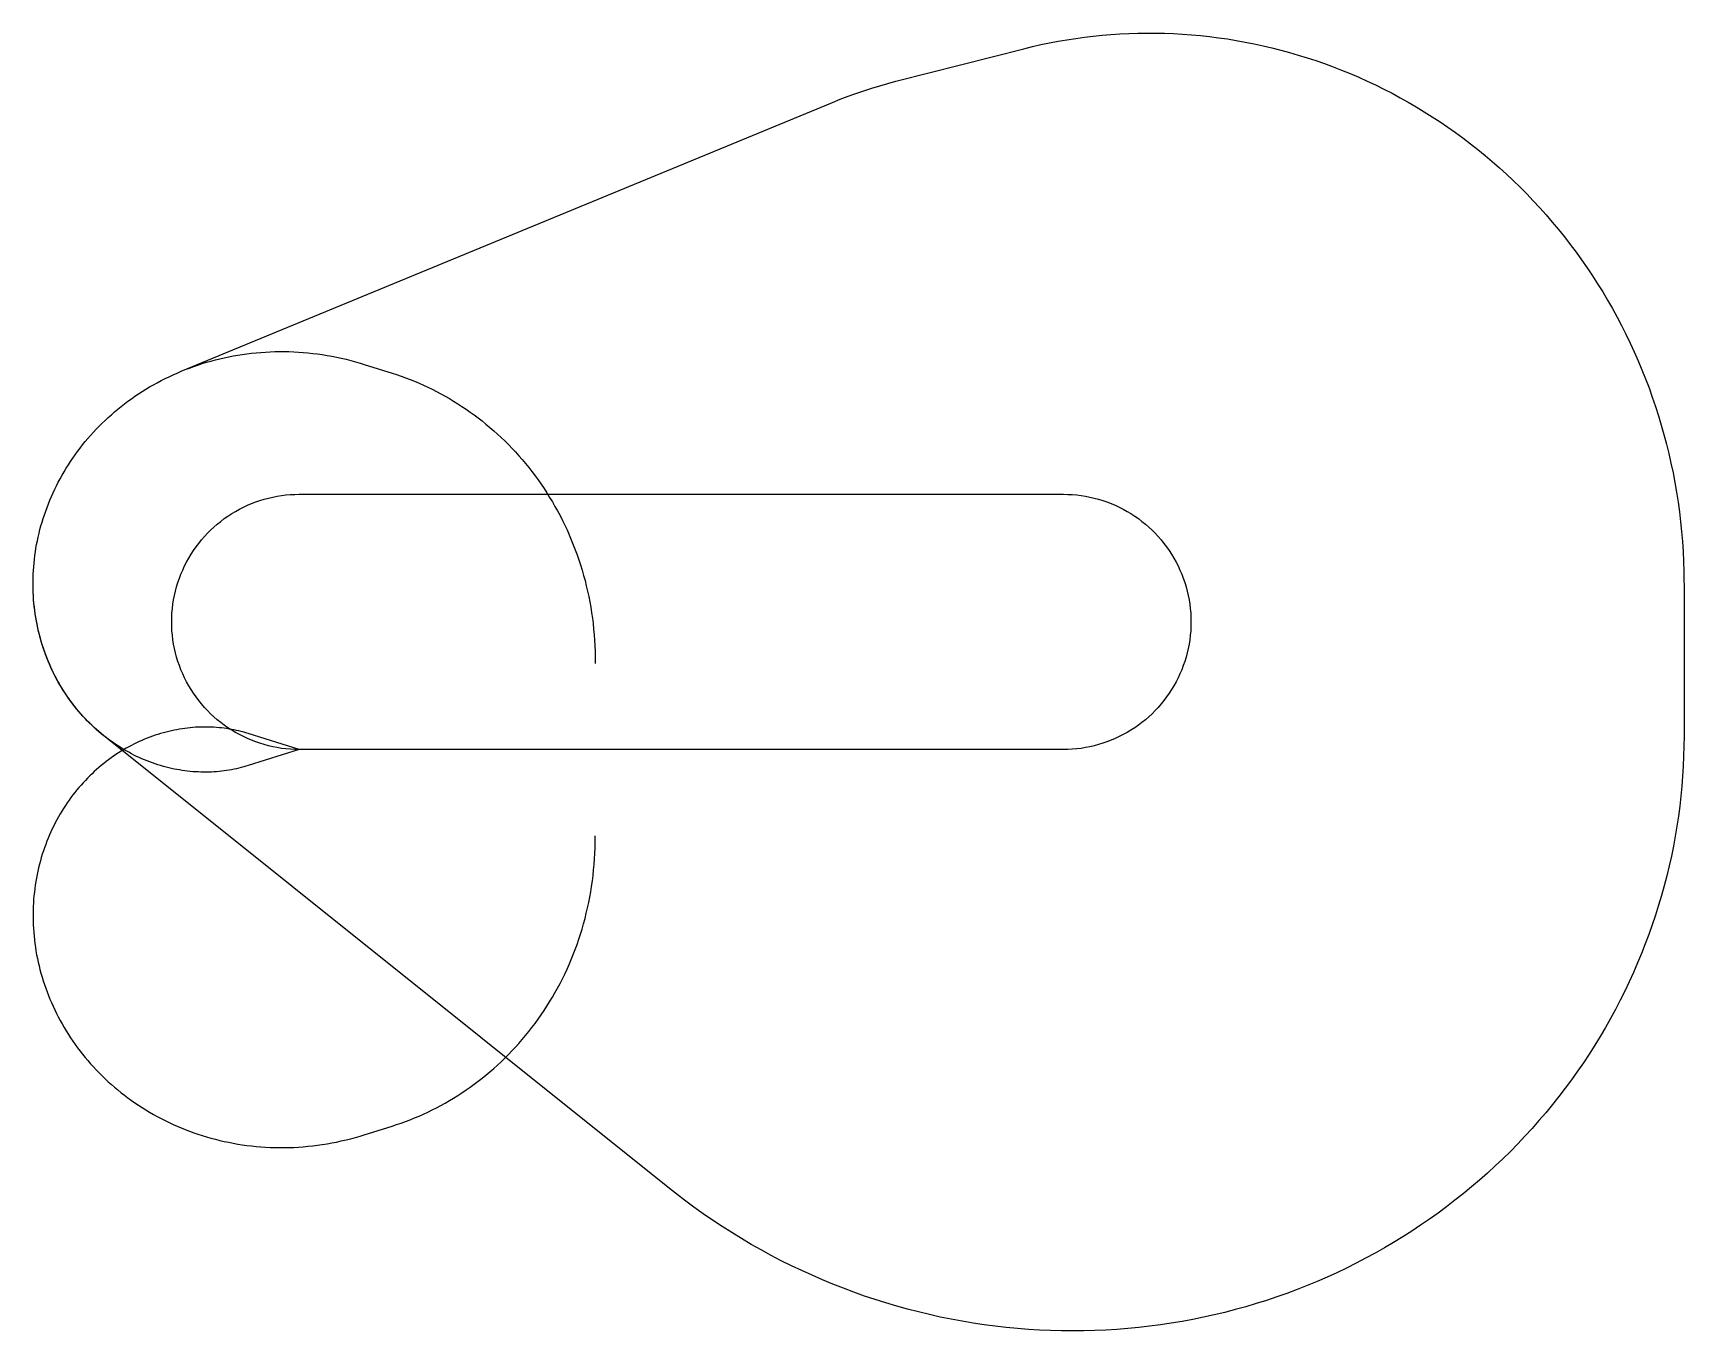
# Model space of a CAD drawing. Header units: metres. Extents: x -5992 to 31156, y -13081 to 16122.
import ezdxf

# ---------------------------------------------------------------- set-up
doc = ezdxf.new("R2010")
doc.units = ezdxf.units.M

msp = doc.modelspace()

# ---------------------------------------------------------------- linework, layer by layer
at = {"layer": 'NorminalTrack', "color": 1}
msp.add_lwpolyline([(0, 0), (0, 0), (-100, 2), (-200, 7), (-300, 16), (-400, 28), (-499, 44), (-597, 63), (-695, 85), (-792, 111), (-888, 141), (-982, 173), (-1076, 209), (-1168, 248), (-1259, 291), (-1348, 336), (-1436, 385), (-1522, 436), (-1606, 491), (-1688, 549), (-1768, 609), (-1846, 672), (-1922, 738), (-1995, 806), (-2066, 877), (-2134, 950), (-2200, 1026), (-2263, 1104), (-2324, 1184), (-2381, 1266), (-2436, 1350), (-2487, 1436), (-2536, 1524), (-2581, 1613), (-2624, 1704), (-2663, 1796), (-2699, 1890), (-2732, 1985), (-2761, 2080), (-2787, 2177), (-2809, 2275), (-2828, 2373), (-2844, 2472), (-2856, 2572), (-2865, 2672), (-2870, 2772), (-2872, 2872), (-2870, 2972), (-2865, 3072), (-2856, 3172), (-2844, 3272), (-2828, 3371), (-2809, 3469), (-2787, 3567), (-2761, 3664), (-2732, 3760), (-2699, 3854), (-2663, 3948), (-2624, 4040), (-2581, 4131), (-2536, 4220), (-2487, 4308), (-2436, 4394), (-2381, 4478), (-2324, 4560), (-2263, 4640), (-2200, 4718), (-2134, 4794), (-2066, 4867), (-1995, 4938), (-1922, 5006), (-1846, 5072), (-1768, 5135), (-1688, 5196), (-1606, 5253), (-1522, 5308), (-1436, 5359), (-1348, 5408), (-1259, 5454), (-1168, 5496), (-1076, 5535), (-982, 5571), (-888, 5604), (-792, 5633), (-695, 5659), (-597, 5681), (-499, 5701), (-400, 5716), (-300, 5728), (-200, 5737), (-100, 5742), (0, 5744), (0, 5744), (17191, 5744), (17191, 5744), (17291, 5742), (17391, 5737), (17491, 5728), (17591, 5716), (17690, 5701), (17788, 5681), (17886, 5659), (17982, 5633), (18078, 5604), (18173, 5571), (18267, 5535), (18359, 5496), (18450, 5454), (18539, 5408), (18627, 5359), (18713, 5308), (18797, 5253), (18879, 5196), (18959, 5135), (19037, 5072), (19113, 5006), (19186, 4938), (19257, 4867), (19325, 4794), (19391, 4718), (19454, 4640), (19514, 4560), (19572, 4478), (19627, 4394), (19678, 4308), (19727, 4220), (19772, 4131), (19815, 4040), (19854, 3948), (19890, 3854), (19922, 3760), (19952, 3664), (19978, 3567), (20000, 3469), (20019, 3371), (20035, 3272), (20047, 3172), (20056, 3072), (20061, 2972), (20063, 2872), (20061, 2772), (20056, 2672), (20047, 2572), (20035, 2472), (20019, 2373), (20000, 2275), (19978, 2177), (19952, 2080), (19922, 1985), (19890, 1890), (19854, 1796), (19815, 1704), (19772, 1613), (19727, 1524), (19678, 1436), (19627, 1350), (19572, 1266), (19514, 1184), (19454, 1104), (19391, 1026), (19325, 950), (19257, 877), (19186, 806), (19113, 738), (19037, 672), (18959, 609), (18879, 549), (18797, 491), (18713, 436), (18627, 385), (18539, 336), (18450, 291), (18359, 248), (18267, 209), (18173, 173), (18078, 141), (17982, 111), (17886, 85), (17788, 63), (17690, 44), (17591, 28), (17491, 16), (17391, 7), (17291, 2), (17191, 0), (0, 0)], dxfattribs=at)
at = {"layer": 'WindSpiral', "color": 5}
for points in [[(0, 0), (-1148, -360), (-1200, -376), (-1252, -391), (-1306, -405), (-1359, -419), (-1414, -431), (-1468, -443), (-1523, -453), (-1579, -463), (-1635, -472), (-1691, -480), (-1748, -487), (-1805, -493), (-1862, -498), (-1920, -502), (-1978, -505), (-2037, -506), (-2096, -507), (-2155, -507), (-2214, -506), (-2273, -504), (-2333, -501), (-2393, -497), (-2453, -491), (-2513, -485), (-2574, -477), (-2634, -469), (-2695, -459), (-2755, -448), (-2816, -437), (-2877, -424), (-2938, -409), (-2998, -394), (-3059, -378), (-3120, -360), (-3181, -342), (-3241, -322), (-3302, -301), (-3362, -279), (-3422, -256), (-3482, -231), (-3542, -206), (-3602, -179), (-3661, -152), (-3720, -123), (-3779, -93), (-3838, -61), (-3896, -29), (-3954, 4), (-4011, 39), (-4068, 75), (-4125, 112), (-4181, 150), (-4237, 189), (-4292, 229), (-4347, 271), (-4401, 313), (-4455, 357), (-4508, 402), (-4561, 447), (-4613, 494), (-4664, 542), (-4715, 591), (-4765, 641), (-4814, 693), (-4863, 745), (-4911, 798), (-4958, 852), (-5004, 908), (-5050, 964), (-5094, 1021), (-5138, 1080), (-5181, 1139), (-5223, 1199), (-5264, 1260), (-5304, 1322), (-5344, 1385), (-5382, 1449), (-5419, 1514), (-5455, 1579), (-5491, 1646), (-5525, 1713), (-5558, 1781), (-5590, 1850), (-5621, 1920), (-5651, 1991), (-5679, 2062), (-5707, 2134), (-5733, 2207), (-5759, 2280), (-5783, 2354), (-5805, 2429), (-5827, 2504), (-5847, 2580), (-5866, 2657), (-5884, 2734), (-5900, 2812), (-5915, 2890), (-5929, 2969), (-5942, 3048), (-5953, 3128), (-5962, 3208), (-5971, 3288), (-5978, 3369), (-5983, 3451), (-5988, 3532), (-5990, 3615), (-5992, 3697), (-5992, 3779), (-5990, 3862), (-5987, 3945), (-5983, 4029), (-5977, 4112), (-5969, 4196), (-5960, 4279), (-5950, 4363), (-5938, 4447), (-5925, 4531), (-5910, 4615), (-5893, 4699), (-5875, 4782), (-5856, 4866), (-5835, 4950), (-5813, 5033), (-5789, 5117), (-5763, 5200), (-5736, 5283), (-5707, 5366), (-5677, 5448), (-5645, 5531), (-5612, 5612), (-5578, 5694), (-5541, 5775), (-5504, 5856), (-5464, 5936), (-5423, 6016), (-5381, 6095), (-5337, 6174), (-5292, 6252), (-5245, 6330), (-5197, 6407), (-5147, 6484), (-5096, 6560), (-5043, 6635), (-4989, 6709), (-4933, 6783), (-4876, 6856), (-4818, 6928), (-4758, 6999), (-4697, 7069), (-4634, 7139), (-4570, 7207), (-4504, 7275), (-4437, 7342), (-4369, 7407), (-4300, 7472), (-4229, 7535), (-4157, 7598), (-4084, 7659), (-4009, 7720), (-3933, 7779), (-3856, 7837), (-3778, 7894), (-3698, 7949), (-3617, 8003), (-3535, 8056), (-3452, 8108), (-3368, 8159), (-3283, 8208), (-3197, 8255), (-3110, 8302), (-3021, 8346), (-2932, 8390), (-2841, 8432), (-2750, 8472), (-2658, 8511), (-2658, 8511), (11997, 14561), (12171, 14631), (12346, 14698), (12522, 14762), (12700, 14823), (12880, 14881), (13060, 14936), (13242, 14988), (13424, 15037), (13452, 15044), (16302, 15769), (16494, 15817), (16687, 15860), (16881, 15901), (17076, 15938), (17272, 15972), (17469, 16002), (17667, 16029), (17865, 16053), (18064, 16073), (18263, 16090), (18463, 16103), (18664, 16113), (18865, 16119), (19066, 16122), (19267, 16121), (19469, 16117), (19671, 16109), (19873, 16097), (20075, 16083), (20277, 16064), (20479, 16042), (20680, 16017), (20882, 15988), (21083, 15955), (21284, 15919), (21484, 15879), (21684, 15836), (21884, 15789), (22083, 15738), (22281, 15684), (22478, 15627), (22675, 15566), (22871, 15502), (23066, 15434), (23260, 15362), (23453, 15287), (23645, 15209), (23836, 15127), (24025, 15042), (24213, 14953), (24400, 14861), (24586, 14766), (24770, 14667), (24952, 14565), (25133, 14460), (25312, 14351), (25490, 14239), (25666, 14124), (25840, 14006), (26012, 13884), (26182, 13760), (26350, 13632), (26516, 13501), (26680, 13367), (26842, 13230), (27002, 13090), (27159, 12948), (27314, 12802), (27467, 12653), (27617, 12502), (27765, 12348), (27910, 12191), (28053, 12031), (28193, 11869), (28330, 11704), (28465, 11537), (28597, 11367), (28726, 11194), (28852, 11019), (28975, 10842), (29095, 10662), (29212, 10480), (29326, 10296), (29437, 10109), (29545, 9921), (29650, 9730), (29751, 9538), (29850, 9343), (29945, 9147), (30036, 8948), (30125, 8748), (30209, 8546), (30291, 8342), (30369, 8137), (30443, 7930), (30514, 7722), (30581, 7512), (30645, 7301), (30705, 7088), (30761, 6874), (30814, 6659), (30863, 6443), (30909, 6226), (30950, 6008), (30988, 5788), (31022, 5568), (31052, 5347), (31078, 5126), (31101, 4903), (31120, 4680), (31134, 4457), (31145, 4233), (31152, 4008), (31155, 3783), (31156, 3720), (31156, 304), (31154, 78), (31148, -147), (31138, -372), (31124, -598), (31106, -823), (31085, -1049), (31059, -1274), (31029, -1499), (30996, -1724), (30958, -1948), (30917, -2172), (30871, -2396), (30822, -2619), (30768, -2841), (30711, -3062), (30650, -3283), (30585, -3503), (30516, -3722), (30443, -3940), (30366, -4157), (30285, -4373), (30201, -4587), (30112, -4801), (30020, -5013), (29924, -5223), (29824, -5432), (29721, -5640), (29614, -5846), (29503, -6050), (29388, -6253), (29270, -6454), (29148, -6653), (29022, -6850), (28893, -7045), (28761, -7237), (28625, -7428), (28485, -7617), (28342, -7803), (28196, -7987), (28046, -8169), (27893, -8348), (27737, -8525), (27577, -8699), (27415, -8870), (27249, -9039), (27080, -9205), (26908, -9368), (26732, -9529), (26554, -9686), (26373, -9841), (26190, -9993), (26003, -10141), (25813, -10286), (25621, -10429), (25427, -10568), (25229, -10703), (25029, -10836), (24827, -10965), (24622, -11090), (24414, -11212), (24205, -11331), (23993, -11446), (23779, -11557), (23562, -11665), (23344, -11769), (23124, -11870), (22901, -11967), (22677, -12059), (22451, -12149), (22223, -12234), (21994, -12315), (21762, -12392), (21530, -12466), (21295, -12535), (21060, -12600), (20823, -12662), (20584, -12719), (20345, -12772), (20104, -12821), (19862, -12866), (19620, -12906), (19376, -12943), (19132, -12975), (18886, -13003), (18640, -13027), (18393, -13046), (18146, -13061), (17899, -13072), (17650, -13079), (17402, -13081), (17153, -13079), (16904, -13072), (16655, -13061), (16406, -13046), (16157, -13026), (15908, -13002), (15659, -12974), (15411, -12941), (15163, -12904), (14915, -12863), (14668, -12817), (14422, -12767), (14176, -12712), (13930, -12653), (13686, -12590), (13443, -12523), (13200, -12451), (12959, -12375), (12718, -12294), (12479, -12210), (12241, -12121), (12005, -12027), (11769, -11930), (11536, -11828), (11304, -11723), (11073, -11613), (10845, -11499), (10618, -11381), (10393, -11258), (10170, -11132), (9948, -11002), (9729, -10868), (9513, -10730), (9298, -10588), (9086, -10442), (8876, -10292), (8668, -10138), (8463, -9981), (8327, -9873), (-4407, 318), (-4461, 361), (-4514, 406), (-4566, 452), (-4618, 499), (-4670, 547), (-4720, 596), (-4770, 647), (-4819, 698), (-4868, 750), (-4916, 804), (-4963, 858), (-5009, 913), (-5054, 970), (-5099, 1027), (-5142, 1086), (-5185, 1145), (-5227, 1205), (-5268, 1266), (-5308, 1329), (-5347, 1392), (-5386, 1456), (-5423, 1520), (-5459, 1586), (-5494, 1653), (-5528, 1720), (-5561, 1788), (-5593, 1857), (-5624, 1927), (-5654, 1998), (-5682, 2069), (-5710, 2141), (-5736, 2214), (-5761, 2288), (-5785, 2362), (-5808, 2437), (-5829, 2512), (-5849, 2588), (-5868, 2665), (-5886, 2742), (-5902, 2820), (-5917, 2898), (-5930, 2977), (-5943, 3056), (-5954, 3136), (-5963, 3216), (-5972, 3297), (-5978, 3378), (-5984, 3459), (-5988, 3541), (-5991, 3623), (-5992, 3705), (-5992, 3733)], [(0, 0), (-1148, -360), (-1200, -376), (-1252, -391), (-1306, -405), (-1359, -419), (-1414, -431), (-1468, -443), (-1523, -453), (-1579, -463), (-1635, -472), (-1691, -480), (-1748, -487), (-1805, -493), (-1862, -498), (-1920, -502), (-1978, -505), (-2037, -506), (-2096, -507), (-2155, -507), (-2214, -506), (-2273, -504), (-2333, -501), (-2393, -497), (-2453, -491), (-2513, -485), (-2574, -477), (-2634, -469), (-2695, -459), (-2755, -448), (-2816, -437), (-2877, -424), (-2938, -409), (-2998, -394), (-3059, -378), (-3120, -360), (-3181, -342), (-3241, -322), (-3302, -301), (-3362, -279), (-3422, -256), (-3482, -231), (-3542, -206), (-3602, -179), (-3661, -152), (-3720, -123), (-3779, -93), (-3838, -61), (-3896, -29), (-3954, 4), (-4011, 39), (-4068, 75), (-4125, 112), (-4181, 150), (-4237, 189), (-4292, 229), (-4347, 271), (-4401, 313), (-4455, 357), (-4508, 402), (-4561, 447), (-4613, 494), (-4664, 542), (-4715, 591), (-4765, 641), (-4814, 693), (-4863, 745), (-4911, 798), (-4958, 852), (-5004, 908), (-5050, 964), (-5094, 1021), (-5138, 1080), (-5181, 1139), (-5223, 1199), (-5264, 1260), (-5304, 1322), (-5344, 1385), (-5382, 1449), (-5419, 1514), (-5455, 1579), (-5491, 1646), (-5525, 1713), (-5558, 1781), (-5590, 1850), (-5621, 1920), (-5651, 1991), (-5679, 2062), (-5707, 2134), (-5733, 2207), (-5759, 2280), (-5783, 2354), (-5805, 2429), (-5827, 2504), (-5847, 2580), (-5866, 2657), (-5884, 2734), (-5900, 2812), (-5915, 2890), (-5929, 2969), (-5942, 3048), (-5953, 3128), (-5962, 3208), (-5971, 3288), (-5978, 3369), (-5983, 3451), (-5988, 3532), (-5990, 3615), (-5992, 3697), (-5992, 3779), (-5990, 3862), (-5987, 3945), (-5983, 4029), (-5977, 4112), (-5969, 4196), (-5960, 4279), (-5950, 4363), (-5938, 4447), (-5925, 4531), (-5910, 4615), (-5893, 4699), (-5875, 4782), (-5856, 4866), (-5835, 4950), (-5813, 5033), (-5789, 5117), (-5763, 5200), (-5736, 5283), (-5707, 5366), (-5677, 5448), (-5645, 5531), (-5612, 5612), (-5578, 5694), (-5541, 5775), (-5504, 5856), (-5464, 5936), (-5423, 6016), (-5381, 6095), (-5337, 6174), (-5292, 6252), (-5245, 6330), (-5197, 6407), (-5147, 6484), (-5096, 6560), (-5043, 6635), (-4989, 6709), (-4933, 6783), (-4876, 6856), (-4818, 6928), (-4758, 6999), (-4697, 7069), (-4634, 7139), (-4570, 7207), (-4504, 7275), (-4437, 7342), (-4369, 7407), (-4300, 7472), (-4229, 7535), (-4157, 7598), (-4084, 7659), (-4009, 7720), (-3933, 7779), (-3856, 7837), (-3778, 7894), (-3698, 7949), (-3617, 8003), (-3535, 8056), (-3452, 8108), (-3368, 8159), (-3283, 8208), (-3197, 8255), (-3110, 8302), (-3021, 8346), (-2932, 8390), (-2841, 8432), (-2750, 8472), (-2658, 8511), (-2565, 8549), (-2471, 8585), (-2376, 8619), (-2280, 8652), (-2184, 8683), (-2086, 8713), (-1988, 8741), (-1889, 8767), (-1790, 8792), (-1690, 8815), (-1589, 8836), (-1488, 8856), (-1386, 8874), (-1283, 8890), (-1180, 8904), (-1076, 8917), (-972, 8928), (-868, 8937), (-763, 8944), (-658, 8949), (-552, 8953), (-446, 8955), (-340, 8954), (-234, 8953), (-127, 8949), (-20, 8943), (87, 8935), (194, 8926), (301, 8914), (408, 8901), (516, 8886), (623, 8869), (730, 8850), (837, 8829), (944, 8806), (1051, 8781), (1157, 8755), (1263, 8726), (1369, 8695), (1461, 8667), (2087, 8471), (2189, 8438), (2291, 8403), (2392, 8366), (2493, 8328), (2593, 8287), (2693, 8245), (2793, 8201), (2892, 8155), (2990, 8107), (3088, 8057), (3185, 8006), (3281, 7952), (3377, 7897), (3472, 7840), (3566, 7782), (3659, 7721), (3752, 7659), (3843, 7595), (3934, 7529), (4024, 7462), (4113, 7393), (4200, 7322), (4287, 7249), (4373, 7175), (4457, 7099), (4540, 7022), (4623, 6943), (4704, 6862), (4783, 6780), (4862, 6696), (4939, 6610), (5015, 6523), (5089, 6435), (5162, 6345), (5234, 6253), (5304, 6160), (5373, 6066), (5440, 5970), (5506, 5873), (5570, 5775), (5632, 5675), (5693, 5574), (5752, 5471), (5810, 5368), (5866, 5263), (5920, 5157), (5972, 5050), (6023, 4941), (6072, 4832), (6119, 4722), (6164, 4610), (6208, 4497), (6249, 4384), (6289, 4269), (6326, 4154), (6362, 4038), (6396, 3920), (6428, 3802), (6457, 3684), (6485, 3564), (6511, 3444), (6534, 3323), (6556, 3201), (6576, 3079), (6593, 2956), (6608, 2833), (6621, 2709), (6632, 2585), (6641, 2460), (6648, 2335), (6653, 2209), (6655, 2083), (6655, 1957), (6655, 1940)], [(0, 0), (-1148, 360), (-1200, 376), (-1252, 391), (-1306, 405), (-1359, 419), (-1414, 431), (-1468, 443), (-1523, 453), (-1579, 463), (-1635, 472), (-1691, 480), (-1748, 487), (-1805, 493), (-1862, 498), (-1920, 502), (-1978, 505), (-2037, 506), (-2096, 507), (-2155, 507), (-2214, 506), (-2273, 504), (-2333, 501), (-2393, 497), (-2453, 491), (-2513, 485), (-2574, 477), (-2634, 469), (-2695, 459), (-2755, 448), (-2816, 437), (-2877, 424), (-2938, 409), (-2998, 394), (-3059, 378), (-3120, 360), (-3181, 342), (-3241, 322), (-3302, 301), (-3362, 279), (-3422, 256), (-3482, 231), (-3542, 206), (-3602, 179), (-3661, 152), (-3720, 123), (-3779, 93), (-3838, 61), (-3896, 29), (-3954, -4), (-4011, -39), (-4068, -75), (-4125, -112), (-4181, -150), (-4237, -189), (-4292, -229), (-4347, -271), (-4401, -313), (-4455, -357), (-4508, -402), (-4561, -447), (-4613, -494), (-4664, -542), (-4715, -591), (-4765, -641), (-4814, -693), (-4863, -745), (-4911, -798), (-4958, -852), (-5004, -908), (-5050, -964), (-5094, -1021), (-5138, -1080), (-5181, -1139), (-5223, -1199), (-5264, -1260), (-5304, -1322), (-5344, -1385), (-5382, -1449), (-5419, -1514), (-5455, -1579), (-5491, -1646), (-5525, -1713), (-5558, -1781), (-5590, -1850), (-5621, -1920), (-5651, -1991), (-5679, -2062), (-5707, -2134), (-5733, -2207), (-5759, -2280), (-5783, -2354), (-5805, -2429), (-5827, -2504), (-5847, -2580), (-5866, -2657), (-5884, -2734), (-5900, -2812), (-5915, -2890), (-5929, -2969), (-5942, -3048), (-5953, -3128), (-5962, -3208), (-5971, -3288), (-5978, -3369), (-5983, -3451), (-5988, -3532), (-5990, -3615), (-5992, -3697), (-5992, -3779), (-5990, -3862), (-5987, -3945), (-5983, -4029), (-5977, -4112), (-5969, -4196), (-5960, -4279), (-5950, -4363), (-5938, -4447), (-5925, -4531), (-5910, -4615), (-5893, -4699), (-5875, -4782), (-5856, -4866), (-5835, -4950), (-5813, -5033), (-5789, -5117), (-5763, -5200), (-5736, -5283), (-5707, -5366), (-5677, -5448), (-5645, -5531), (-5612, -5612), (-5578, -5694), (-5541, -5775), (-5504, -5856), (-5464, -5936), (-5423, -6016), (-5381, -6095), (-5337, -6174), (-5292, -6252), (-5245, -6330), (-5197, -6407), (-5147, -6484), (-5096, -6560), (-5043, -6635), (-4989, -6709), (-4933, -6783), (-4876, -6856), (-4818, -6928), (-4758, -6999), (-4697, -7069), (-4634, -7139), (-4570, -7207), (-4504, -7275), (-4437, -7342), (-4369, -7407), (-4300, -7472), (-4229, -7535), (-4157, -7598), (-4084, -7659), (-4009, -7720), (-3933, -7779), (-3856, -7837), (-3778, -7894), (-3698, -7949), (-3617, -8003), (-3535, -8056), (-3452, -8108), (-3368, -8159), (-3283, -8208), (-3197, -8255), (-3110, -8302), (-3021, -8346), (-2932, -8390), (-2841, -8432), (-2750, -8472), (-2658, -8511), (-2565, -8549), (-2471, -8585), (-2376, -8619), (-2280, -8652), (-2184, -8683), (-2086, -8713), (-1988, -8741), (-1889, -8767), (-1790, -8792), (-1690, -8815), (-1589, -8836), (-1488, -8856), (-1386, -8874), (-1283, -8890), (-1180, -8904), (-1076, -8917), (-972, -8928), (-868, -8937), (-763, -8944), (-658, -8949), (-552, -8953), (-446, -8955), (-340, -8954), (-234, -8953), (-127, -8949), (-20, -8943), (87, -8935), (194, -8926), (301, -8914), (408, -8901), (516, -8886), (623, -8869), (730, -8850), (837, -8829), (944, -8806), (1051, -8781), (1157, -8755), (1263, -8726), (1369, -8695), (1461, -8667), (2087, -8471), (2189, -8438), (2291, -8403), (2392, -8366), (2493, -8328), (2593, -8287), (2693, -8245), (2793, -8201), (2892, -8155), (2990, -8107), (3088, -8057), (3185, -8006), (3281, -7952), (3377, -7897), (3472, -7840), (3566, -7782), (3659, -7721), (3752, -7659), (3843, -7595), (3934, -7529), (4024, -7462), (4113, -7393), (4200, -7322), (4287, -7249), (4373, -7175), (4457, -7099), (4540, -7022), (4623, -6943), (4704, -6862), (4783, -6780), (4862, -6696), (4939, -6610), (5015, -6523), (5089, -6435), (5162, -6345), (5234, -6253), (5304, -6160), (5373, -6066), (5440, -5970), (5506, -5873), (5570, -5775), (5632, -5675), (5693, -5574), (5752, -5471), (5810, -5368), (5866, -5263), (5920, -5157), (5972, -5050), (6023, -4941), (6072, -4832), (6119, -4722), (6164, -4610), (6208, -4497), (6249, -4384), (6289, -4269), (6326, -4154), (6362, -4038), (6396, -3920), (6428, -3802), (6457, -3684), (6485, -3564), (6511, -3444), (6534, -3323), (6556, -3201), (6576, -3079), (6593, -2956), (6608, -2833), (6621, -2709), (6632, -2585), (6641, -2460), (6648, -2335), (6653, -2209), (6655, -2083), (6655, -1957), (6655, -1940)]]:
    msp.add_lwpolyline(points, dxfattribs=at)

doc.saveas('drawing.dxf')
